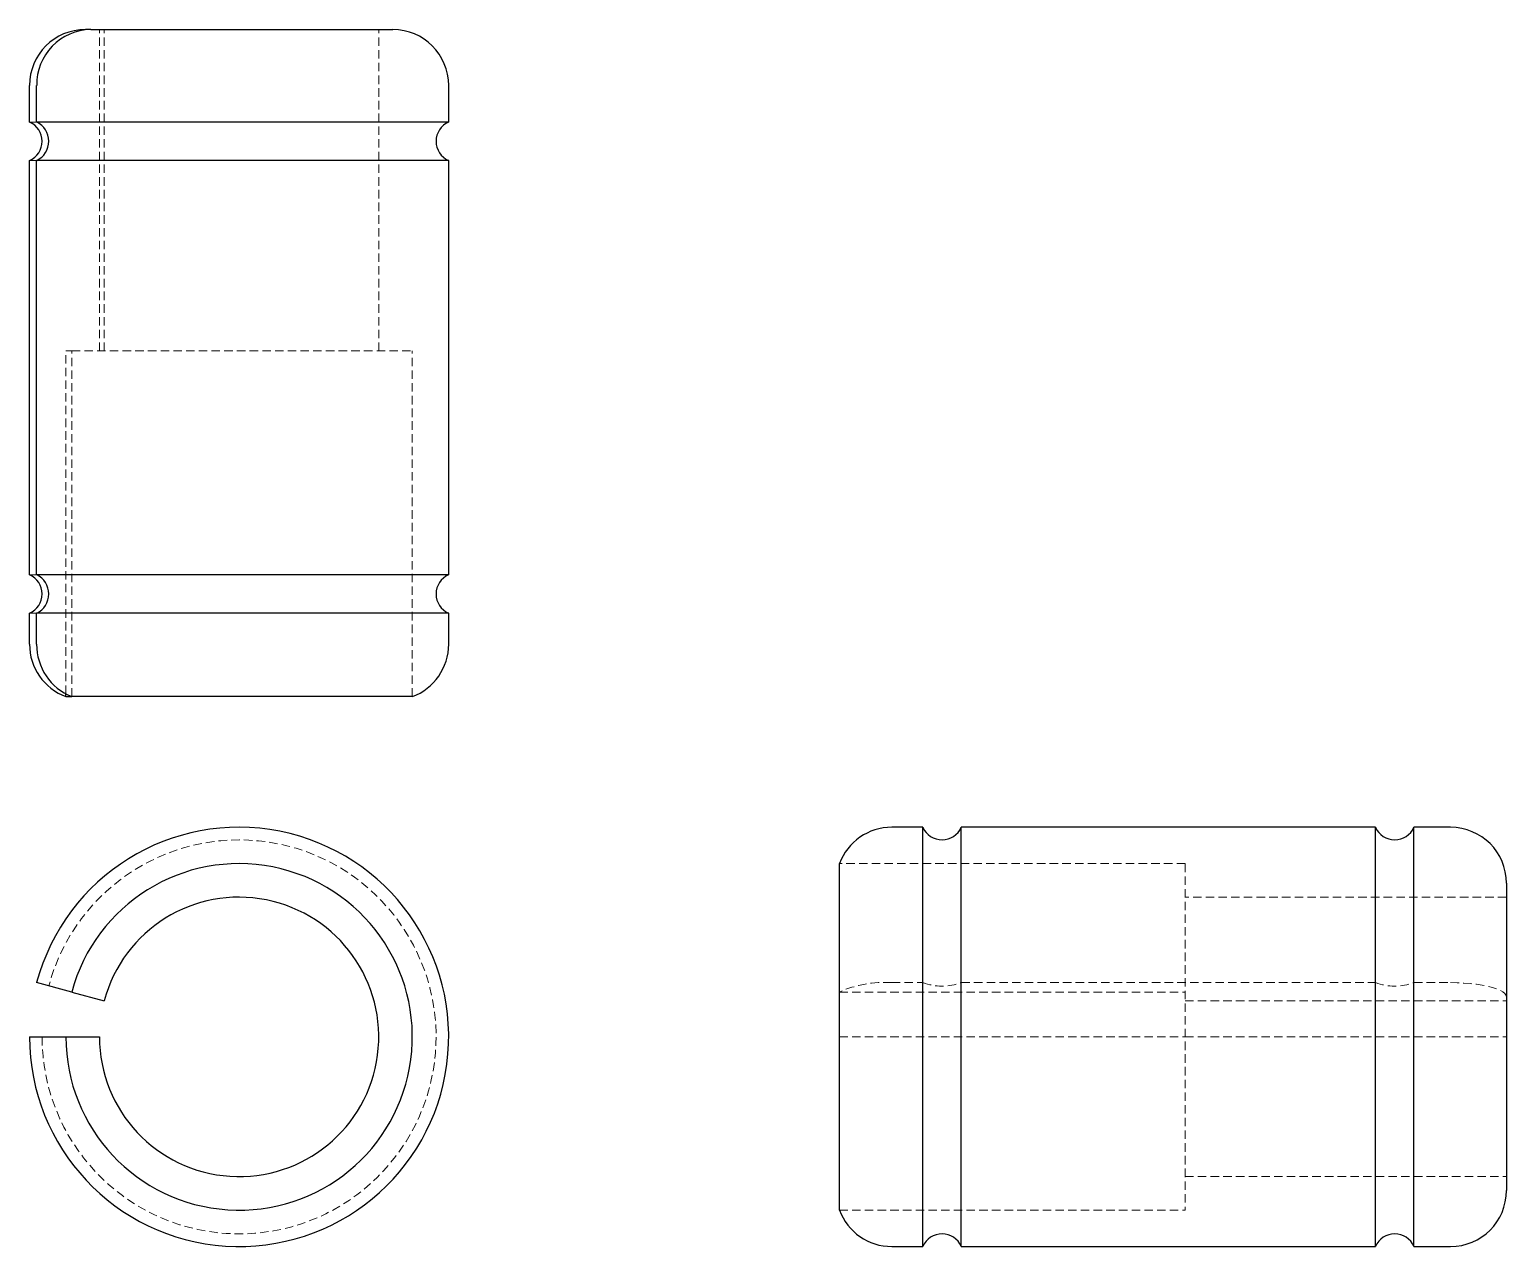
# Model space of a CAD drawing. Header units: millimetres. Extents: x 52 to 273, y 26 to 208.
import ezdxf

# ---------------------------------------------------------------- set-up
doc = ezdxf.new("R2010")
doc.units = ezdxf.units.MM
doc.linetypes.add('HIDDEN', pattern=[1.905, 1.27, -0.635])

msp = doc.modelspace()

# ---------------------------------------------------------------- linework, layer by layer
at = {"color": 7, "linetype": 'Continuous', "lineweight": 25}
for p, q in [((60.75, 208), (59.96, 208)), ((60.75, 208), (106.04, 208)), ((51.58, 194.12), (51.58, 199.62)), ((52.65, 194.12), (52.65, 199.62)), ((114.42, 194.12), (114.42, 199.62)), ((114.42, 194.12), (52.65, 194.12)), ((51.58, 126.27), (51.58, 188.37)), ((114.42, 188.37), (52.65, 188.37)), ((52.65, 126.27), (52.65, 188.37)), ((114.42, 126.27), (114.42, 188.37)), ((114.42, 126.27), (52.65, 126.27)), ((51.58, 115.85), (51.58, 120.51)), ((114.42, 120.51), (52.65, 120.51)), ((52.65, 115.85), (52.65, 120.51)), ((114.42, 115.85), (114.42, 120.51)), ((57.03, 108), (57.03, 108.41)), ((57.03, 108), (57.91, 108)), ((108.97, 108), (57.91, 108)), ((185.51, 88.42), (180.85, 88.42)), ((185.51, 25.58), (185.51, 88.42)), ((253.37, 88.42), (191.27, 88.42)), ((191.27, 25.58), (191.27, 88.42)), ((253.37, 25.58), (253.37, 88.42)), ((264.62, 88.42), (259.12, 88.42)), ((259.12, 25.58), (259.12, 88.42)), ((173, 31.03), (173, 82.97)), ((273, 80.04), (273, 33.96)), ((57.91, 63.72), (52.65, 65.13)), ((57.91, 63.72), (62.77, 62.42)), ((51.58, 57), (57.03, 57)), ((57.03, 57), (62.06, 57)), ((180.85, 25.58), (185.51, 25.58)), ((191.27, 25.58), (253.37, 25.58)), ((259.12, 25.58), (264.62, 25.58))]:
    msp.add_line(p, q, dxfattribs=at)
at = {"color": 7, "linetype": 'HIDDEN', "lineweight": 18}
for p, q in [((62.06, 159.83), (62.06, 208)), ((62.77, 159.83), (62.77, 208)), ((103.94, 159.83), (103.94, 208)), ((51.58, 194.12), (52.65, 194.12)), ((51.58, 188.37), (52.65, 188.37)), ((57.03, 108.41), (57.03, 159.83)), ((57.03, 159.83), (57.91, 159.83)), ((57.91, 108), (57.91, 159.83)), ((57.91, 159.83), (108.97, 159.83)), ((108.97, 108), (108.97, 159.83)), ((51.58, 126.27), (52.65, 126.27)), ((51.58, 120.51), (52.65, 120.51)), ((224.83, 82.97), (173, 82.97)), ((224.83, 82.97), (224.83, 31.03)), ((273, 77.94), (224.83, 77.94)), ((180.85, 65.13), (185.51, 65.13)), ((191.27, 65.13), (253.37, 65.13)), ((259.12, 65.13), (264.62, 65.13)), ((173, 63.72), (224.83, 63.72)), ((224.83, 62.42), (273, 62.42)), ((173, 57), (224.83, 57)), ((224.83, 57), (273, 57)), ((224.83, 36.06), (273, 36.06)), ((173, 31.03), (224.83, 31.03))]:
    msp.add_line(p, q, dxfattribs=at)
at = {"color": 7, "linetype": 'HIDDEN', "lineweight": 18, "flags": 128}
msp.add_lwpolyline([(264.62, 65.13), (265.63, 65.12), (266.63, 65.07), (267.59, 64.99), (268.52, 64.88), (269.38, 64.75), (270.18, 64.59), (270.89, 64.4), (271.52, 64.19), (272.04, 63.97), (272.46, 63.73), (272.76, 63.48), (272.94, 63.22), (273, 62.96)], dxfattribs=at)
at = {"color": 7, "linetype": 'Continuous', "lineweight": 25}
for centre, radius, start, end in [((59.96, 199.62), 8.38, 90, 180), ((60.89, 199.77), 8.23, 90.9819, 181.004), ((106.04, 199.62), 8.38, 0, 90), ((50.33, 191.25), 3.14, 293.5782, 66.4218), ((51.3, 191.25), 3.18, 295.1929, 64.8071), ((115.67, 191.25), 3.14, 113.5782, 246.4218), ((50.33, 123.39), 3.14, 293.5782, 66.4218), ((51.3, 123.39), 3.18, 295.1929, 64.8071), ((115.67, 123.39), 3.14, 113.5782, 246.4218), ((59.96, 115.85), 8.38, 180, 249.5127), ((61.02, 115.77), 8.37, 179.4668, 248.1968), ((106.04, 115.85), 8.38, 290.4873, 0), ((83, 57), 31.42, 180, 165), ((180.85, 80.04), 8.38, 90, 159.5127), ((188.39, 89.67), 3.14, 203.5782, 336.4218), ((256.25, 89.67), 3.14, 203.5782, 336.4218), ((264.62, 80.04), 8.38, 0, 90), ((83, 57), 25.97, 180, 165), ((83, 57), 20.94, 180, 165), ((264.62, 33.96), 8.38, 270, 0), ((180.85, 33.96), 8.38, 200.4873, 270), ((188.39, 24.33), 3.14, 23.5782, 156.4218), ((256.25, 24.33), 3.14, 23.5782, 156.4218)]:
    msp.add_arc(centre, radius, start, end, dxfattribs=at)
at = {"color": 7, "linetype": 'HIDDEN', "lineweight": 18}
for centre, radius, start, end in [((83, 57), 29.53, 180, 165), ((179.76, 48.62), 16.55, 86.2417, 114.1209), ((188.39, 72.77), 8.16, 249.3404, 290.6596), ((256.25, 72.77), 8.16, 249.3404, 290.6596)]:
    msp.add_arc(centre, radius, start, end, dxfattribs=at)

doc.saveas('drawing.dxf')
